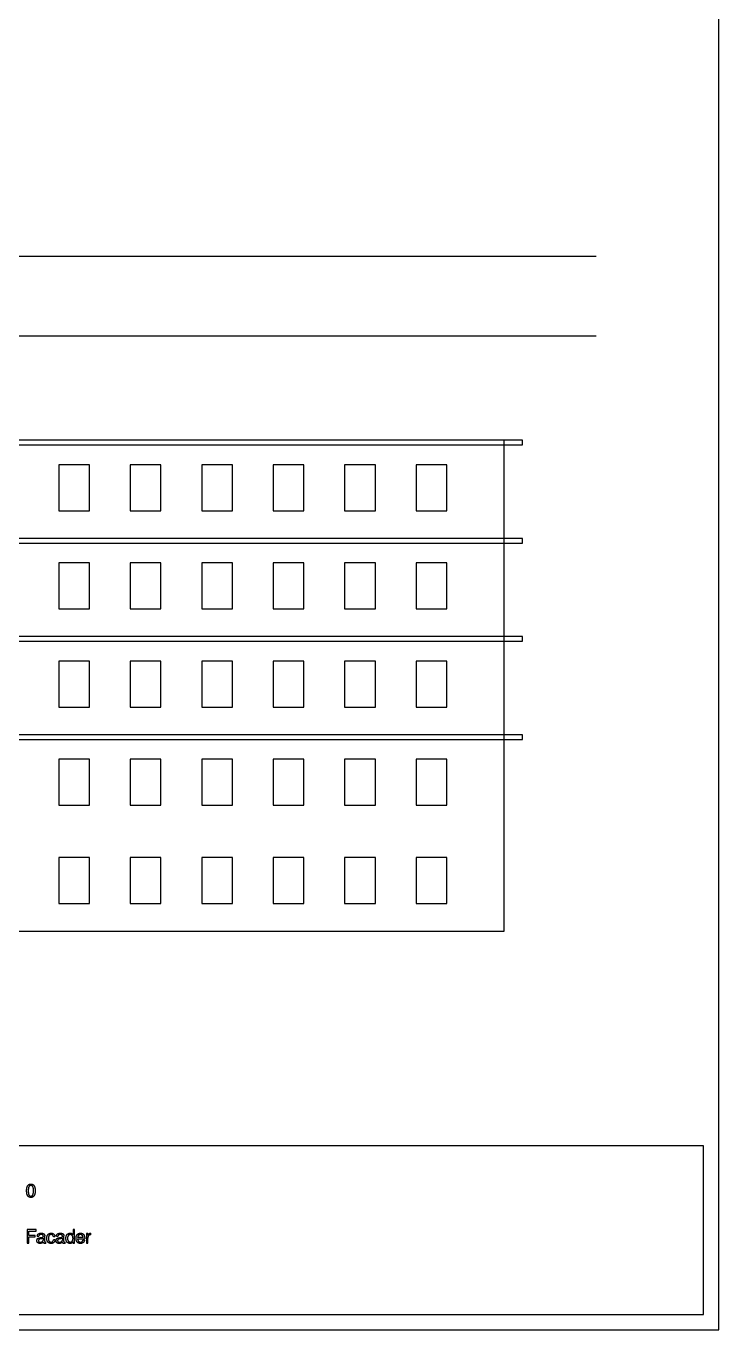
# Model space of a CAD drawing. Header units: millimetres. Extents: x -9000 to 87000, y -13000 to 72000.
# Drawn here: x 64428 to 87000, y -13000 to 29500 of the extents above; entities that cross this region are included whole.
import ezdxf

# ---------------------------------------------------------------- set-up
doc = ezdxf.new("R2010")
doc.units = ezdxf.units.MM
for name, color, linetype in [('ALTANER', 7, 'Continuous'), ('KOTER_REF', 7, 'Continuous'), ('RAMME_REF', 7, 'Continuous'), ('TEKST_NOTE', 7, 'Continuous'), ('VAEG', 7, 'Continuous'), ('VINDUER', 7, 'Continuous')]:
    doc.layers.add(name, color=color, linetype=linetype)

msp = doc.modelspace()

# ---------------------------------------------------------------- linework, layer by layer
at = {"layer": 'ALTANER'}
for p, q in [((80600, 16000), (44400, 16000)), ((44400, 15850), (80600, 15850)), ((80600, 15850), (80600, 16000)), ((80600, 12800), (44400, 12800)), ((80600, 12650), (80600, 12800)), ((44400, 12650), (80600, 12650)), ((80600, 9600), (44400, 9600)), ((44400, 9450), (80600, 9450)), ((80600, 9450), (80600, 9600)), ((80600, 6400), (44400, 6400)), ((80600, 6250), (80600, 6400)), ((44400, 6250), (80600, 6250))]:
    msp.add_line(p, q, dxfattribs=at)
at = {"layer": 'KOTER_REF'}
for p, q in [((42000, 22000), (83000, 22000)), ((42000, 19400), (83000, 19400))]:
    msp.add_line(p, q, dxfattribs=at)
at = {"layer": 'RAMME_REF'}
for p, q in [((87000, -13000), (87000, 72000)), ((86500, -7000), (55000, -7000)), ((86500, -12500), (86500, -7000)), ((55000, -12500), (86500, -12500)), ((-9000, -13000), (87000, -13000))]:
    msp.add_line(p, q, dxfattribs=at)
at = {"layer": 'TEKST_NOTE'}
for p, q in [((64459, -9732), (64459, -10169)), ((64752, -9732), (64459, -9732)), ((64752, -9781), (64752, -9732)), ((65957, -9732), (65957, -9894)), ((66007, -9732), (65957, -9732)), ((66007, -10169), (66007, -9732)), ((64459, -10169), (64515, -10169)), ((64515, -9921), (64515, -9781)), ((64515, -9781), (64752, -9781)), ((64724, -9921), (64515, -9921)), ((64515, -10169), (64515, -9970)), ((64515, -9970), (64724, -9970)), ((64724, -9970), (64724, -9921)), ((64793, -9948), (64844, -9948)), ((64988, -9939), (64988, -9952)), ((64988, -10014), (64988, -10070)), ((65037, -10116), (65037, -9932)), ((65075, -10178), (65075, -10140)), ((65316, -9960), (65366, -9960)), ((65370, -10061), (65319, -10061)), ((65417, -9948), (65467, -9948)), ((65611, -9939), (65611, -9952)), ((65611, -10014), (65611, -10070)), ((65661, -10116), (65661, -9932)), ((65699, -10178), (65699, -10140)), ((65963, -10128), (65963, -10169)), ((65963, -10169), (66007, -10169)), ((66107, -10029), (66339, -10029)), ((66285, -9988), (66108, -9988)), ((66332, -10074), (66282, -10074)), ((66392, -9855), (66392, -10169)), ((66438, -9855), (66392, -9855)), ((66392, -10169), (66442, -10169)), ((66438, -9912), (66438, -9855)), ((66442, -10169), (66442, -10006)), ((66543, -9899), (66543, -9848))]:
    msp.add_line(p, q, dxfattribs=at)
for points in [[(64446, -8463), (64446, -8410), (64455, -8369)], [(64481, -8627), (64446, -8571), (64446, -8463)], [(64455, -8369), (64464, -8328), (64478, -8305)], [(64478, -8305), (64491, -8282), (64511, -8268)], [(64585, -8291), (64500, -8291), (64500, -8464)], [(64500, -8464), (64500, -8639), (64584, -8639)], [(64511, -8268), (64530, -8253), (64548, -8249)], [(64548, -8249), (64565, -8244), (64585, -8244)], [(64585, -8244), (64724, -8244), (64724, -8467)], [(64670, -8462), (64670, -8291), (64585, -8291)], [(64649, -8596), (64670, -8553), (64670, -8462)], [(64724, -8467), (64724, -8572), (64689, -8627)], [(64585, -8683), (64517, -8683), (64481, -8627)], [(64584, -8639), (64628, -8639), (64649, -8596)], [(64689, -8627), (64653, -8683), (64585, -8683)], [(64779, -10090), (64779, -10076), (64782, -10065)], [(64807, -10158), (64779, -10133), (64779, -10090)], [(64782, -10065), (64785, -10053), (64788, -10045)], [(64788, -10045), (64791, -10036), (64800, -10028)], [(64793, -9948), (64797, -9846), (64919, -9846)], [(64800, -10028), (64808, -10021), (64814, -10016)], [(64883, -10183), (64835, -10183), (64807, -10158)], [(64814, -10016), (64820, -10011), (64833, -10007)], [(64850, -10051), (64832, -10065), (64832, -10089)], [(64832, -10089), (64832, -10113), (64848, -10126)], [(64833, -10007), (64847, -10002), (64854, -10000)], [(64865, -9905), (64847, -9919), (64844, -9948)], [(64848, -10126), (64864, -10139), (64893, -10139)], [(64890, -10034), (64868, -10038), (64850, -10051)], [(64854, -10000), (64861, -9998), (64879, -9995)], [(64917, -9892), (64883, -9892), (64865, -9905)], [(64879, -9995), (64897, -9992), (64905, -9991)], [(64989, -10137), (64939, -10183), (64883, -10183)], [(64942, -10026), (64912, -10031), (64890, -10034)], [(64893, -10139), (64935, -10139), (64961, -10117)], [(64905, -9991), (64914, -9990), (64935, -9987)], [(64969, -9904), (64951, -9892), (64917, -9892)], [(64919, -9846), (64977, -9846), (65007, -9868)], [(64935, -9987), (64965, -9983), (64976, -9975)], [(64988, -10014), (64973, -10021), (64942, -10026)], [(64961, -10117), (64988, -10095), (64988, -10070)], [(64988, -9939), (64988, -9916), (64969, -9904)], [(64976, -9975), (64988, -9968), (64988, -9952)], [(65005, -10172), (64992, -10161), (64989, -10137)], [(65041, -10183), (65017, -10183), (65005, -10172)], [(65007, -9868), (65037, -9890), (65037, -9932)], [(65037, -10116), (65037, -10141), (65064, -10141)], [(65075, -10178), (65054, -10183), (65041, -10183)], [(65064, -10141), (65070, -10141), (65075, -10140)], [(65102, -10017), (65102, -9939), (65140, -9893)], [(65140, -10138), (65102, -10094), (65102, -10017)], [(65140, -9893), (65178, -9846), (65242, -9846)], [(65241, -10183), (65177, -10183), (65140, -10138)], [(65177, -9925), (65154, -9959), (65154, -10017)], [(65154, -10017), (65154, -10073), (65178, -10105)], [(65241, -9892), (65201, -9892), (65177, -9925)], [(65178, -10105), (65201, -10137), (65243, -10137)], [(65292, -9910), (65273, -9892), (65241, -9892)], [(65331, -10151), (65298, -10183), (65241, -10183)], [(65242, -9846), (65297, -9846), (65329, -9875)], [(65243, -10137), (65307, -10137), (65319, -10061)], [(65316, -9960), (65311, -9927), (65292, -9910)], [(65329, -9875), (65362, -9905), (65366, -9960)], [(65370, -10061), (65365, -10119), (65331, -10151)], [(65403, -10090), (65403, -10076), (65405, -10065)], [(65431, -10158), (65403, -10133), (65403, -10090)], [(65405, -10065), (65408, -10053), (65411, -10045)], [(65411, -10045), (65415, -10036), (65423, -10028)], [(65417, -9948), (65420, -9846), (65543, -9846)], [(65423, -10028), (65432, -10021), (65437, -10016)], [(65506, -10183), (65459, -10183), (65431, -10158)], [(65437, -10016), (65443, -10011), (65456, -10007)], [(65473, -10051), (65455, -10065), (65455, -10089)], [(65455, -10089), (65455, -10113), (65471, -10126)], [(65456, -10007), (65470, -10002), (65477, -10000)], [(65488, -9905), (65470, -9919), (65467, -9948)], [(65471, -10126), (65487, -10139), (65517, -10139)], [(65513, -10034), (65491, -10038), (65473, -10051)], [(65477, -10000), (65484, -9998), (65502, -9995)], [(65541, -9892), (65506, -9892), (65488, -9905)], [(65502, -9995), (65520, -9992), (65529, -9991)], [(65613, -10137), (65562, -10183), (65506, -10183)], [(65566, -10026), (65535, -10031), (65513, -10034)], [(65517, -10139), (65558, -10139), (65585, -10117)], [(65529, -9991), (65537, -9990), (65559, -9987)], [(65593, -9904), (65574, -9892), (65541, -9892)], [(65543, -9846), (65601, -9846), (65631, -9868)], [(65559, -9987), (65588, -9983), (65600, -9975)], [(65611, -10014), (65596, -10021), (65566, -10026)], [(65585, -10117), (65611, -10095), (65611, -10070)], [(65611, -9939), (65611, -9916), (65593, -9904)], [(65600, -9975), (65611, -9968), (65611, -9952)], [(65628, -10172), (65616, -10161), (65613, -10137)], [(65664, -10183), (65640, -10183), (65628, -10172)], [(65631, -9868), (65661, -9890), (65661, -9932)], [(65661, -10116), (65661, -10141), (65688, -10141)], [(65699, -10178), (65678, -10183), (65664, -10183)], [(65688, -10141), (65693, -10141), (65699, -10140)], [(65726, -10011), (65726, -9936), (65762, -9891)], [(65762, -10137), (65726, -10091), (65726, -10011)], [(65762, -9891), (65799, -9846), (65861, -9846)], [(65862, -10183), (65799, -10183), (65762, -10137)], [(65803, -9926), (65778, -9960), (65778, -10014)], [(65778, -10014), (65778, -10070), (65803, -10103)], [(65869, -9893), (65828, -9893), (65803, -9926)], [(65803, -10103), (65828, -10136), (65870, -10136)], [(65861, -9846), (65925, -9846), (65957, -9894)], [(65918, -10170), (65895, -10183), (65862, -10183)], [(65933, -9926), (65909, -9893), (65869, -9893)], [(65870, -10136), (65909, -10136), (65933, -10103)], [(65963, -10128), (65942, -10157), (65918, -10170)], [(65957, -10016), (65957, -9959), (65933, -9926)], [(65933, -10103), (65957, -10070), (65957, -10016)], [(66055, -10016), (66055, -9939), (66094, -9892)], [(66093, -10138), (66055, -10094), (66055, -10016)], [(66198, -10183), (66132, -10183), (66093, -10138)], [(66094, -9892), (66134, -9846), (66199, -9846)], [(66107, -10029), (66108, -10078), (66133, -10107)], [(66136, -9918), (66111, -9944), (66108, -9988)], [(66133, -10107), (66157, -10137), (66200, -10137)], [(66198, -9892), (66161, -9892), (66136, -9918)], [(66261, -9920), (66236, -9892), (66198, -9892)], [(66287, -10154), (66252, -10183), (66198, -10183)], [(66199, -9846), (66339, -9846), (66339, -10029)], [(66200, -10137), (66261, -10137), (66282, -10074)], [(66285, -9988), (66285, -9947), (66261, -9920)], [(66332, -10074), (66323, -10125), (66287, -10154)], [(66438, -9912), (66459, -9876), (66479, -9861)], [(66467, -9922), (66442, -9944), (66442, -10006)], [(66543, -9899), (66492, -9900), (66467, -9922)], [(66479, -9861), (66500, -9846), (66524, -9846)], [(66524, -9846), (66530, -9846), (66543, -9848)]]:
    msp.add_open_spline(points, degree=2, dxfattribs=at)
at = {"layer": 'VAEG'}
for p, q in [((80000, 16000), (45000, 16000)), ((80000, 0), (80000, 16000)), ((45000, 0), (80000, 0))]:
    msp.add_line(p, q, dxfattribs=at)
at = {"layer": 'VINDUER'}
for p, q in [((65493, 15200), (65493, 13700)), ((66493, 15200), (65493, 15200)), ((66493, 13700), (66493, 15200)), ((67821, 15200), (67821, 13700)), ((68821, 15200), (67821, 15200)), ((68821, 13700), (68821, 15200)), ((70150, 15200), (70150, 13700)), ((71150, 15200), (70150, 15200)), ((71150, 13700), (71150, 15200)), ((72479, 15200), (72479, 13700)), ((73479, 15200), (72479, 15200)), ((73479, 13700), (73479, 15200)), ((74807, 15200), (74807, 13700)), ((75807, 15200), (74807, 15200)), ((75807, 13700), (75807, 15200)), ((77136, 15200), (77136, 13700)), ((78136, 15200), (77136, 15200)), ((78136, 13700), (78136, 15200)), ((65493, 13700), (66493, 13700)), ((67821, 13700), (68821, 13700)), ((70150, 13700), (71150, 13700)), ((72479, 13700), (73479, 13700)), ((74807, 13700), (75807, 13700)), ((77136, 13700), (78136, 13700)), ((65493, 12000), (65493, 10500)), ((66493, 12000), (65493, 12000)), ((66493, 10500), (66493, 12000)), ((67821, 12000), (67821, 10500)), ((68821, 12000), (67821, 12000)), ((68821, 10500), (68821, 12000)), ((70150, 12000), (70150, 10500)), ((71150, 12000), (70150, 12000)), ((71150, 10500), (71150, 12000)), ((72479, 12000), (72479, 10500)), ((73479, 12000), (72479, 12000)), ((73479, 10500), (73479, 12000)), ((74807, 12000), (74807, 10500)), ((75807, 12000), (74807, 12000)), ((75807, 10500), (75807, 12000)), ((77136, 12000), (77136, 10500)), ((78136, 12000), (77136, 12000)), ((78136, 10500), (78136, 12000)), ((65493, 10500), (66493, 10500)), ((67821, 10500), (68821, 10500)), ((70150, 10500), (71150, 10500)), ((72479, 10500), (73479, 10500)), ((74807, 10500), (75807, 10500)), ((77136, 10500), (78136, 10500)), ((65493, 8800), (65493, 7300)), ((66493, 8800), (65493, 8800)), ((66493, 7300), (66493, 8800)), ((67821, 8800), (67821, 7300)), ((68821, 8800), (67821, 8800)), ((68821, 7300), (68821, 8800)), ((70150, 8800), (70150, 7300)), ((71150, 8800), (70150, 8800)), ((71150, 7300), (71150, 8800)), ((72479, 8800), (72479, 7300)), ((73479, 8800), (72479, 8800)), ((73479, 7300), (73479, 8800)), ((74807, 8800), (74807, 7300)), ((75807, 8800), (74807, 8800)), ((75807, 7300), (75807, 8800)), ((77136, 8800), (77136, 7300)), ((78136, 8800), (77136, 8800)), ((78136, 7300), (78136, 8800)), ((65493, 7300), (66493, 7300)), ((67821, 7300), (68821, 7300)), ((70150, 7300), (71150, 7300)), ((72479, 7300), (73479, 7300)), ((74807, 7300), (75807, 7300)), ((77136, 7300), (78136, 7300)), ((65493, 5600), (65493, 4100)), ((66493, 5600), (65493, 5600)), ((66493, 4100), (66493, 5600)), ((67821, 5600), (67821, 4100)), ((68821, 5600), (67821, 5600)), ((68821, 4100), (68821, 5600)), ((70150, 5600), (70150, 4100)), ((71150, 5600), (70150, 5600)), ((71150, 4100), (71150, 5600)), ((72479, 5600), (72479, 4100)), ((73479, 5600), (72479, 5600)), ((73479, 4100), (73479, 5600)), ((74807, 5600), (74807, 4100)), ((75807, 5600), (74807, 5600)), ((75807, 4100), (75807, 5600)), ((77136, 5600), (77136, 4100)), ((78136, 5600), (77136, 5600)), ((78136, 4100), (78136, 5600)), ((65493, 4100), (66493, 4100)), ((67821, 4100), (68821, 4100)), ((70150, 4100), (71150, 4100)), ((72479, 4100), (73479, 4100)), ((74807, 4100), (75807, 4100)), ((77136, 4100), (78136, 4100)), ((65493, 2400), (65493, 900)), ((66493, 2400), (65493, 2400)), ((66493, 900), (66493, 2400)), ((67821, 2400), (67821, 900)), ((68821, 2400), (67821, 2400)), ((68821, 900), (68821, 2400)), ((70150, 2400), (70150, 900)), ((71150, 2400), (70150, 2400)), ((71150, 900), (71150, 2400)), ((72479, 2400), (72479, 900)), ((73479, 2400), (72479, 2400)), ((73479, 900), (73479, 2400)), ((74807, 2400), (74807, 900)), ((75807, 2400), (74807, 2400)), ((75807, 900), (75807, 2400)), ((77136, 2400), (77136, 900)), ((78136, 2400), (77136, 2400)), ((78136, 900), (78136, 2400)), ((65493, 900), (66493, 900)), ((67821, 900), (68821, 900)), ((70150, 900), (71150, 900)), ((72479, 900), (73479, 900)), ((74807, 900), (75807, 900)), ((77136, 900), (78136, 900))]:
    msp.add_line(p, q, dxfattribs=at)

doc.saveas('drawing.dxf')
